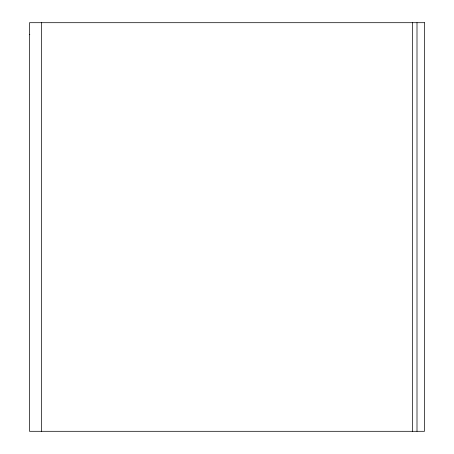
<?xml version="1.0" encoding="UTF-8"?>
<svg xmlns="http://www.w3.org/2000/svg" width="454" height="454" viewBox="0 0 454 454"><rect width="100%" height="100%" fill="white"/><g stroke="black" fill="none" stroke-linecap="round" stroke-linejoin="round"><path stroke-width="0.68" d="M29.51 34.617L29.822 34.617M416.999 22.7L416.999 431.3M412.572 22.7L412.572 431.3M41.428 22.7L41.428 431.3M424.49 22.7L29.51 22.7L29.51 431.3L424.49 431.3L424.49 22.7"/></g></svg>
